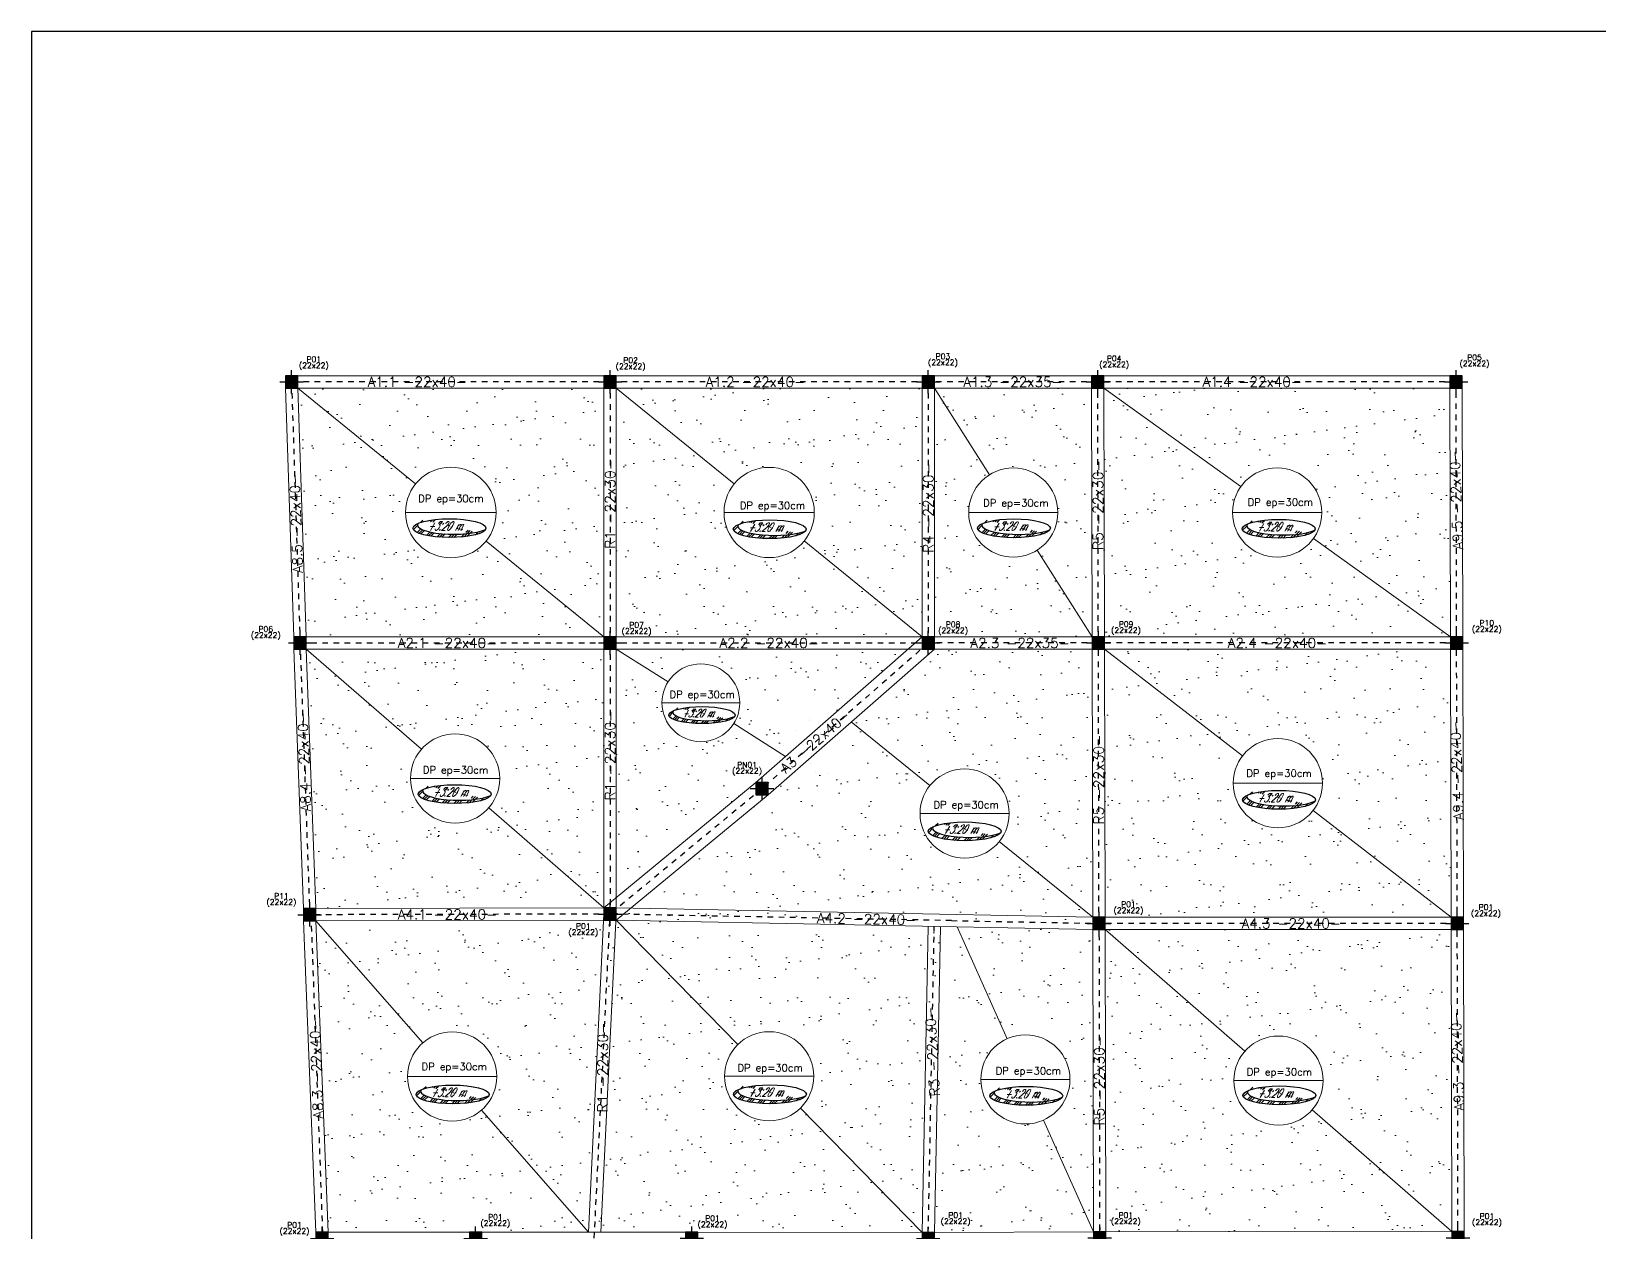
# Model space of a CAD drawing. Header units: millimetres. Extents: x 2068 to 2249, y 1667 to 1707.
# Drawn here: x 2068.41 to 2096.55, y 1685.88 to 1707.44 of the extents above; entities that cross this region are included whole.
import ezdxf
from ezdxf.enums import TextEntityAlignment as Align

# ---------------------------------------------------------------- set-up
doc = ezdxf.new("R2010")
doc.units = ezdxf.units.MM
doc.linetypes.add('CENTER', pattern=[2, 1.25, -0.25, 0.25, -0.25])
doc.linetypes.add('CENTER2', pattern=[1.125, 0.75, -0.125, 0.125, -0.125])
for name, color, linetype in [('AXE', 1, 'CENTER'), ('Poteaux', 7, 'Continuous'), ('texte poteau', 7, 'Continuous'), ('texte poutre', 7, 'Continuous')]:
    doc.layers.add(name, color=color, linetype=linetype)
for name, color, linetype, lineweight in [('dalle pleine', 170, 'Continuous', 20), ('Poutre', 50, 'Continuous', 20), ('Raidesseur', 3, 'Continuous', 20)]:
    doc.layers.add(name, color=color, linetype=linetype, lineweight=lineweight)
doc.styles.add('ROMANS', font='romans.shx', dxfattribs={"width": 0.65})
doc.styles.add('STYLE2', font='romanc.shx')
pattern_1 = [(37.5, (2073.08204, 1706.1236), (-0.025197, 0.77073), [0, -0.608, 0, -0.68, 0, -0.65]), (7.5, (2073.082, 1706.1236), (0.70791, 1.128858), [0, -0.328, 0, -0.548, 0, -0.21]), (327.5, (2072.59004, 1706.1236), (1.245657, 0.002264), [0, -0.2, 0, -0.72, 0, -0.94]), (317.5, (2072.59, 1706.1236), (1.20245, 0.35107), [0, -0.1, 0, -0.472, 0, -0.54])]

# ---------------------------------------------------------------- blocks, each defined once
blk = doc.blocks.new('22x22')
at = {"layer": 'AXE', "linetype": 'Continuous', "true_color": 0x293189}
h = blk.add_hatch(color=177, dxfattribs=at)
h.dxf.hatch_style = 1
h.paths.add_polyline_path([(3053.938, 1761.828), (3053.828, 1761.828), (3053.828, 1761.718), (3053.938, 1761.718)])
h.paths.add_polyline_path([(3053.828, 1761.828), (3053.718, 1761.828), (3053.718, 1761.718), (3053.728, 1761.718), (3053.828, 1761.718), (3053.828, 1761.718)])
h.paths.add_polyline_path([(3053.828, 1761.718), (3053.728, 1761.718), (3053.718, 1761.718), (3053.718, 1761.608), (3053.828, 1761.608), (3053.828, 1761.618)])
h.paths.add_polyline_path([(3053.938, 1761.718), (3053.828, 1761.718), (3053.828, 1761.718), (3053.828, 1761.618), (3053.828, 1761.608), (3053.938, 1761.608)])
at = {"layer": 'Poteaux', "linetype": 'Continuous'}
for p, q in [((3053.828, 1761.828), (3053.828, 1761.928)), ((3053.618, 1761.718), (3053.728, 1761.718)), ((3053.728, 1761.718), (3053.828, 1761.718)), ((3053.828, 1761.718), (3053.828, 1761.828)), ((3053.828, 1761.718), (3053.938, 1761.718)), ((3053.828, 1761.618), (3053.828, 1761.718)), ((3053.828, 1761.508), (3053.828, 1761.618)), ((3053.938, 1761.718), (3054.038, 1761.718))]:
    blk.add_line(p, q, dxfattribs=at)
at = {"layer": 'Poteaux'}
blk.add_lwpolyline([(3053.938, 1761.608), (3053.938, 1761.828), (3053.718, 1761.828), (3053.718, 1761.608), (3053.938, 1761.608)], close=True, dxfattribs=at)

msp = doc.modelspace()

# ---------------------------------------------------------------- hatches: boundary and pattern name
at = {"layer": 'dalle pleine', "linetype": 'Continuous'}
h = msp.add_hatch(dxfattribs=at)
h.set_pattern_fill('AR-SAND', scale=0.4)
h.set_pattern_definition(pattern_1)
h.paths.add_polyline_path([(2078.686, 1701.039), (2073.192, 1701.039), (2075.307, 1699.32, -0.706085), (2076.753, 1698.806, -0.172275), (2076.57, 1698.293), (2078.686, 1696.574)], flags=17)
h.paths.add_polyline_path([(2076.57, 1698.293, -0.706085), (2075.125, 1698.806, -0.172275), (2075.307, 1699.32), (2073.192, 1701.039), (2073.344, 1696.574), (2078.686, 1696.574)], flags=17)
h = msp.add_hatch(dxfattribs=at)
h.set_pattern_fill('AR-SAND', scale=0.4)
h.set_pattern_definition(pattern_1)
h.paths.add_polyline_path([(2084.393, 1701.039), (2078.906, 1701.039), (2081.021, 1699.318, -0.70586), (2082.459, 1698.806, -0.172429), (2082.278, 1698.295), (2084.393, 1696.574)])
h.paths.add_polyline_path([(2080.839, 1698.806, -0.172429), (2081.021, 1699.318), (2078.906, 1701.039), (2078.906, 1696.574), (2084.393, 1696.574), (2082.278, 1698.295, -0.70586)], flags=17)
h = msp.add_hatch(dxfattribs=at)
h.set_pattern_fill('AR-SAND', scale=0.4)
h.set_pattern_definition(pattern_1)
h.paths.add_polyline_path([(2087.433, 1701.039), (2084.613, 1701.039), (2085.6, 1699.482, -0.591262), (2086.828, 1698.806, -0.256864), (2086.457, 1698.131), (2087.444, 1696.574)], flags=17)
h.paths.add_polyline_path([(2085.228, 1698.806, -0.256864), (2085.6, 1699.482), (2084.613, 1701.039), (2084.613, 1696.574), (2087.444, 1696.574), (2086.457, 1698.131, -0.591262)], flags=17)
h = msp.add_hatch(dxfattribs=at)
h.set_pattern_fill('AR-SAND', scale=0.4)
h.set_pattern_definition(pattern_1)
h.paths.add_polyline_path([(2093.86, 1701.039), (2087.653, 1701.039), (2090.112, 1699.273, -0.728657), (2091.562, 1698.806, -0.156968), (2091.412, 1698.34), (2093.87, 1696.574)], flags=17)
h.paths.add_polyline_path([(2089.962, 1698.806, -0.156968), (2090.112, 1699.273), (2087.653, 1701.039), (2087.664, 1696.574), (2093.87, 1696.574), (2091.412, 1698.34, -0.728657)], flags=17)
h = msp.add_hatch(dxfattribs=at)
h.set_pattern_fill('AR-SAND', scale=0.4)
h.set_pattern_definition(pattern_1)
h.paths.add_polyline_path([(2078.686, 1696.354), (2073.344, 1696.354), (2075.411, 1694.556, -0.693662), (2076.815, 1694.032, -0.180873), (2076.618, 1693.507), (2078.686, 1691.709)], flags=17)
h.paths.add_polyline_path([(2075.215, 1694.032, -0.180873), (2075.411, 1694.556), (2073.344, 1696.354), (2073.517, 1691.697), (2078.686, 1691.709), (2076.618, 1693.507, -0.693662)])
h = msp.add_hatch(dxfattribs=at)
h.set_pattern_fill('AR-SAND', scale=0.4)
h.set_pattern_definition(pattern_1)
h.paths.add_polyline_path([(2081.411, 1693.961), (2081.943, 1694.428), (2081.014, 1695.017, -0.750911), (2079.726, 1695.391, -0.142262), (2079.835, 1695.765), (2078.906, 1696.354), (2078.906, 1691.891)])
h.paths.add_polyline_path([(2084.142, 1696.354), (2078.906, 1696.354), (2079.835, 1695.765, -0.750911), (2081.122, 1695.391, -0.142262), (2081.014, 1695.017), (2081.943, 1694.428)])
h = msp.add_hatch(dxfattribs=at)
h.set_pattern_fill('AR-SAND', scale=0.4)
h.set_pattern_definition(pattern_1)
h.paths.add_polyline_path([(2087.444, 1696.354), (2084.613, 1696.354), (2083.122, 1695.048), (2084.533, 1693.906, -0.706871), (2085.955, 1693.403, -0.171735), (2085.777, 1692.9), (2087.455, 1691.541)])
h = msp.add_hatch(dxfattribs=at)
h.set_pattern_fill('AR-SAND', scale=0.4)
h.set_pattern_definition(pattern_1)
h.paths.add_polyline_path([(2089.973, 1693.948, -0.166174), (2090.14, 1694.437), (2087.664, 1696.354), (2087.675, 1691.541), (2093.882, 1691.541), (2091.405, 1693.458, -0.715009)])
h.paths.add_polyline_path([(2093.87, 1696.354), (2087.664, 1696.354), (2090.14, 1694.437, -0.715009), (2091.573, 1693.948, -0.166174), (2091.405, 1693.458), (2093.882, 1691.541)], flags=17)
h = msp.add_hatch(dxfattribs=at)
h.set_pattern_fill('AR-SAND', scale=0.4)
h.set_pattern_definition(pattern_1)
h.paths.add_polyline_path([(2084.355, 1693.403, -0.171735), (2084.533, 1693.906), (2083.122, 1695.048), (2081.631, 1693.741), (2079.166, 1691.704), (2087.455, 1691.541), (2085.777, 1692.9, -0.706871)])
h = msp.add_hatch(dxfattribs=at)
h.set_pattern_fill('AR-SAND', scale=0.4)
h.set_pattern_definition(pattern_1)
h.paths.add_polyline_path([(2084.802, 1691.373), (2078.906, 1691.489), (2081.089, 1689.259, -0.66443), (2082.449, 1688.688, -0.201613), (2082.209, 1688.116), (2084.393, 1685.887), (2084.4, 1685.887)], flags=17)
h.paths.add_polyline_path([(2080.849, 1688.688, -0.201613), (2081.089, 1689.259), (2078.906, 1691.489), (2084.802, 1691.373), (2084.912, 1691.371), (2084.92, 1691.482), (2087.455, 1691.433), (2087.455, 1691.541), (2078.928, 1691.708), (2078.796, 1691.599), (2078.518, 1685.891), (2080.15, 1685.892), (2080.37, 1685.892), (2084.393, 1685.887), (2082.209, 1688.116, -0.66443)])
h = msp.add_hatch(dxfattribs=at)
h.set_pattern_fill('AR-SAND', scale=0.4)
h.set_pattern_definition(pattern_1)
h.paths.add_polyline_path([(2078.68, 1691.489), (2073.517, 1691.477), (2075.435, 1689.286, -0.644486), (2076.762, 1688.684, -0.216185), (2076.489, 1688.082), (2078.407, 1685.891)])
h.paths.add_polyline_path([(2075.162, 1688.684, -0.216185), (2075.435, 1689.286), (2073.517, 1691.477), (2073.74, 1685.888), (2076.273, 1685.89), (2076.493, 1685.89), (2078.407, 1685.891), (2076.489, 1688.082, -0.644486)])
h = msp.add_hatch(dxfattribs=at)
h.set_pattern_fill('AR-SAND', scale=0.4)
h.set_pattern_definition(pattern_1)
h.paths.add_polyline_path([(2093.882, 1691.321), (2087.675, 1691.321), (2090.182, 1689.136, -0.693213), (2091.585, 1688.611, -0.181187), (2091.388, 1688.085), (2093.895, 1685.9)], flags=17)
h.paths.add_polyline_path([(2091.388, 1688.085, -0.693213), (2089.985, 1688.611, -0.181187), (2090.182, 1689.136), (2087.675, 1691.321), (2087.688, 1685.896), (2093.895, 1685.9)])
h.paths.add_polyline_path([(2093.895, 1685.68), (2087.688, 1685.676), (2090.148, 1683.899, -0.72756), (2091.596, 1683.43, -0.157702), (2091.445, 1682.962), (2093.905, 1681.184)])
h.paths.add_polyline_path([(2089.996, 1683.43, -0.157702), (2090.148, 1683.899), (2087.688, 1685.676), (2087.698, 1681.174), (2093.905, 1681.174), (2093.905, 1681.184), (2091.445, 1682.962, -0.72756)])
h.paths.add_polyline_path([(2087.468, 1685.676), (2084.613, 1685.667), (2085.615, 1684.1, -0.592528), (2086.845, 1683.426, -0.255865), (2086.476, 1682.752), (2087.478, 1681.184)])
h.paths.add_polyline_path([(2086.476, 1682.752, -0.592528), (2085.245, 1683.426, -0.255865), (2085.615, 1684.1), (2084.613, 1685.667), (2084.613, 1681.174), (2087.478, 1681.174), (2087.478, 1681.184)])
h.paths.add_polyline_path([(2084.393, 1685.667), (2080.37, 1685.672), (2081.848, 1684.024, -0.648602), (2083.182, 1683.428, -0.213149), (2082.916, 1682.832), (2084.393, 1681.184)], flags=17)
h.paths.add_polyline_path([(2081.582, 1683.428, -0.213149), (2081.848, 1684.024), (2080.37, 1685.672), (2080.361, 1685.672), (2080.379, 1681.184), (2080.39, 1681.184), (2084.393, 1681.175), (2084.393, 1681.184), (2082.916, 1682.832, -0.648602)])
h.paths.add_polyline_path([(2080.161, 1685.672), (2080.15, 1685.672), (2076.493, 1685.67), (2077.753, 1684.48, -0.678552), (2079.134, 1683.931, -0.191503), (2078.916, 1683.382), (2080.175, 1682.192)])
h.paths.add_polyline_path([(2077.534, 1683.931, -0.191503), (2077.753, 1684.48), (2076.493, 1685.67), (2076.484, 1685.67), (2076.516, 1682.192), (2076.527, 1682.192), (2080.175, 1682.192), (2078.916, 1683.382, -0.678552)])
h.paths.add_polyline_path([(2076.284, 1685.67), (2076.273, 1685.67), (2073.74, 1685.668), (2074.551, 1684.573, -0.616107), (2075.828, 1683.93, -0.237542), (2075.504, 1683.288), (2076.316, 1682.192)])
h.paths.add_polyline_path([(2075.504, 1683.288, -0.616107), (2074.228, 1683.93, -0.237542), (2074.551, 1684.573), (2073.74, 1685.668), (2073.881, 1682.192), (2076.316, 1682.192)])
h.paths.add_polyline_path([(2080.276, 1682.082), (2076.527, 1682.082), (2076.527, 1681.972), (2077.853, 1680.294, -0.626725), (2079.149, 1679.666, -0.229464), (2078.845, 1679.039), (2080.17, 1677.36), (2080.17, 1677.388), (2080.28, 1677.388), (2080.28, 1681.074)])
h.paths.add_polyline_path([(2077.549, 1679.666, -0.229464), (2077.853, 1680.294), (2076.527, 1681.972), (2076.518, 1681.972), (2076.561, 1677.365), (2076.572, 1677.365), (2076.572, 1677.356), (2080.17, 1677.36), (2078.845, 1679.039, -0.626725)])
h.paths.add_polyline_path([(2084.393, 1680.964), (2084.393, 1680.974), (2080.39, 1680.974), (2080.39, 1680.964), (2081.795, 1679.709, -0.688718), (2083.191, 1679.176, -0.18433), (2082.988, 1678.643), (2084.393, 1677.388)])
h.paths.add_polyline_path([(2081.591, 1679.176, -0.18433), (2081.795, 1679.709), (2080.39, 1680.964), (2080.39, 1677.388), (2080.39, 1677.361), (2084.393, 1677.366), (2084.393, 1677.388), (2082.988, 1678.643, -0.688718)])
h.paths.add_polyline_path([(2087.478, 1680.974), (2084.613, 1680.974), (2084.613, 1680.964), (2085.549, 1679.8, -0.62968), (2086.85, 1679.176, -0.227234), (2086.551, 1678.553), (2087.487, 1677.388)])
h.paths.add_polyline_path([(2085.25, 1679.176, -0.227234), (2085.549, 1679.8), (2084.613, 1680.964), (2084.613, 1677.388), (2084.613, 1677.366), (2087.487, 1677.37), (2087.487, 1677.388), (2086.551, 1678.553, -0.62968)])
h.paths.add_polyline_path([(2090.006, 1679.182, -0.131551), (2090.113, 1679.581), (2087.698, 1680.974), (2087.698, 1680.964), (2087.707, 1677.371), (2093.914, 1677.379), (2093.914, 1677.389), (2091.499, 1678.782, -0.767486)])
h.paths.add_polyline_path([(2093.905, 1680.974), (2087.698, 1680.974), (2090.113, 1679.581, -0.767486), (2091.606, 1679.182, -0.131551), (2091.499, 1678.782), (2093.914, 1677.389)], flags=17)
h = msp.add_hatch(dxfattribs=at)
h.set_pattern_fill('AR-SAND', scale=0.4)
h.set_pattern_definition(pattern_1)
h.paths.add_polyline_path([(2087.455, 1691.321), (2085.022, 1691.369), (2085.918, 1689.363, -0.543417), (2087.045, 1688.633, -0.295826), (2086.571, 1687.902), (2087.468, 1685.896)], flags=17)
h.paths.add_polyline_path([(2086.571, 1687.902, -0.543417), (2085.445, 1688.633, -0.295826), (2085.918, 1689.363), (2085.022, 1691.369), (2084.62, 1685.887), (2087.468, 1685.896)])
at = {"layer": 'texte poutre'}
h = msp.add_hatch(dxfattribs=at)
h.set_pattern_fill('GOST_GROUND', color=256, scale=0.015329, style=0)
h.set_pattern_definition([(45, (41499.03182, -5112.729), (0.2167821782, -1e-17), [0.3065762965]), (45, (41499.0778, -5112.729), (0.2167821782, -1e-17), [0.3065762965]), (45, (41499.12379, -5112.729), (0.2167821782, -1e-17), [0.3065762965])])
edge = h.paths.add_edge_path()
edge.add_ellipse((2075.994, 1698.584), major_axis=(0.654, 0), ratio=0.257456, start_angle=171.1582, end_angle=330.0477, ccw=False)
edge.add_ellipse((2075.914, 1698.525), major_axis=(0.654, 0), ratio=0.257456, start_angle=150.0477, end_angle=351.1582)
h = msp.add_hatch(dxfattribs=at)
h.set_pattern_fill('GOST_GROUND', color=256, scale=0.015329, style=0)
h.set_pattern_definition([(45, (41504.7769, -5112.74972), (0.2167821782, -1e-17), [0.3065762965]), (45, (41504.82289, -5112.74972), (0.2167821782, -1e-17), [0.3065762965]), (45, (41504.86888, -5112.74972), (0.2167821782, -1e-17), [0.3065762965])])
edge = h.paths.add_edge_path()
edge.add_ellipse((2081.739, 1698.563), major_axis=(0.654, 0), ratio=0.257456, start_angle=171.1582, end_angle=330.0477, ccw=False)
edge.add_ellipse((2081.659, 1698.505), major_axis=(0.654, 0), ratio=0.257456, start_angle=150.0477, end_angle=351.1582)
h = msp.add_hatch(dxfattribs=at)
h.set_pattern_fill('GOST_GROUND', color=256, scale=0.015329, style=0)
h.set_pattern_definition([(45, (41509.15693, -5112.7319), (0.2167821782, -1e-17), [0.3065762965]), (45, (41509.20292, -5112.7319), (0.2167821782, -1e-17), [0.3065762965]), (45, (41509.2489, -5112.7319), (0.2167821782, -1e-17), [0.3065762965])])
edge = h.paths.add_edge_path()
edge.add_ellipse((2086.119, 1698.581), major_axis=(0.654, 0), ratio=0.257456, start_angle=171.1582, end_angle=330.0477, ccw=False)
edge.add_ellipse((2086.039, 1698.522), major_axis=(0.654, 0), ratio=0.257456, start_angle=150.0477, end_angle=351.1582)
h = msp.add_hatch(dxfattribs=at)
h.set_pattern_fill('GOST_GROUND', color=256, scale=0.015329, style=0)
h.set_pattern_definition([(45, (41513.9067, -5112.7417), (0.2167821782, -1e-17), [0.3065762965]), (45, (41513.95268, -5112.7417), (0.2167821782, -1e-17), [0.3065762965]), (45, (41513.99867, -5112.7417), (0.2167821782, -1e-17), [0.3065762965])])
edge = h.paths.add_edge_path()
edge.add_ellipse((2090.869, 1698.571), major_axis=(0.654, 0), ratio=0.257456, start_angle=171.1582, end_angle=330.0477, ccw=False)
edge.add_ellipse((2090.789, 1698.513), major_axis=(0.654, 0), ratio=0.257456, start_angle=150.0477, end_angle=351.1582)
h = msp.add_hatch(dxfattribs=at)
h.set_pattern_fill('GOST_GROUND', color=256, scale=0.013935, style=0)
h.set_pattern_definition([(45, (37917.95942, -4496.58879), (0.1970654519, -1e-17), [0.2786926347]), (45, (37918.00122, -4496.58879), (0.1970654519, -1e-17), [0.2786926347]), (45, (37918.04303, -4496.58879), (0.1970654519, -1e-17), [0.2786926347])])
edge = h.paths.add_edge_path()
edge.add_ellipse((2080.517, 1695.223), major_axis=(0.595, 0), ratio=0.257456, start_angle=171.1582, end_angle=330.0477, ccw=False)
edge.add_ellipse((2080.445, 1695.17), major_axis=(0.595, 0), ratio=0.257456, start_angle=150.0477, end_angle=351.1582)
h = msp.add_hatch(dxfattribs=at)
h.set_pattern_fill('GOST_GROUND', color=256, scale=0.015329, style=0)
h.set_pattern_definition([(45, (41499.125, -5117.50251), (0.2167821782, -1e-17), [0.3065762965]), (45, (41499.17099, -5117.50251), (0.2167821782, -1e-17), [0.3065762965]), (45, (41499.21698, -5117.50251), (0.2167821782, -1e-17), [0.3065762965])])
edge = h.paths.add_edge_path()
edge.add_ellipse((2076.087, 1693.81), major_axis=(0.654, 0), ratio=0.257456, start_angle=171.1582, end_angle=330.0477, ccw=False)
edge.add_ellipse((2076.007, 1693.752), major_axis=(0.654, 0), ratio=0.257456, start_angle=150.0477, end_angle=351.1582)
h = msp.add_hatch(dxfattribs=at)
h.set_pattern_fill('GOST_GROUND', color=256, scale=0.015329, style=0)
h.set_pattern_definition([(45, (41513.91151, -5117.60566), (0.2167821782, -1e-17), [0.3065762965]), (45, (41513.9575, -5117.60566), (0.2167821782, -1e-17), [0.3065762965]), (45, (41514.00348, -5117.60566), (0.2167821782, -1e-17), [0.3065762965])])
edge = h.paths.add_edge_path()
edge.add_ellipse((2090.873, 1693.707), major_axis=(0.654, 0), ratio=0.257456, start_angle=171.1582, end_angle=330.0477, ccw=False)
edge.add_ellipse((2090.794, 1693.649), major_axis=(0.654, 0), ratio=0.257456, start_angle=150.0477, end_angle=351.1582)
h = msp.add_hatch(dxfattribs=at)
h.set_pattern_fill('GOST_GROUND', color=256, scale=0.015329, style=0)
h.set_pattern_definition([(45, (41508.27358, -5118.17), (0.2167821782, -1e-17), [0.3065762965]), (45, (41508.31957, -5118.17), (0.2167821782, -1e-17), [0.3065762965]), (45, (41508.36555, -5118.17), (0.2167821782, -1e-17), [0.3065762965])])
edge = h.paths.add_edge_path()
edge.add_ellipse((2085.235, 1693.143), major_axis=(0.654, 0), ratio=0.257456, start_angle=171.1582, end_angle=330.0477, ccw=False)
edge.add_ellipse((2085.156, 1693.084), major_axis=(0.654, 0), ratio=0.257456, start_angle=150.0477, end_angle=351.1582)
h = msp.add_hatch(dxfattribs=at)
h.set_pattern_fill('GOST_GROUND', color=256, scale=0.015329, style=0)
h.set_pattern_definition([(45, (41499.08952, -5122.89197), (0.2167821782, -1e-17), [0.3065762965]), (45, (41499.1355, -5122.89197), (0.2167821782, -1e-17), [0.3065762965]), (45, (41499.18149, -5122.89197), (0.2167821782, -1e-17), [0.3065762965])])
edge = h.paths.add_edge_path()
edge.add_ellipse((2076.051, 1688.421), major_axis=(0.654, 0), ratio=0.257456, start_angle=171.1582, end_angle=330.0477, ccw=False)
edge.add_ellipse((2075.972, 1688.362), major_axis=(0.654, 0), ratio=0.257456, start_angle=150.0477, end_angle=351.1582)
h = msp.add_hatch(dxfattribs=at)
h.set_pattern_fill('GOST_GROUND', color=256, scale=0.015329, style=0)
h.set_pattern_definition([(45, (41504.77966, -5122.88915), (0.2167821782, -1e-17), [0.3065762965]), (45, (41504.82564, -5122.88915), (0.2167821782, -1e-17), [0.3065762965]), (45, (41504.87163, -5122.88915), (0.2167821782, -1e-17), [0.3065762965])])
edge = h.paths.add_edge_path()
edge.add_ellipse((2081.741, 1688.423), major_axis=(0.654, 0), ratio=0.257456, start_angle=171.1582, end_angle=330.0477, ccw=False)
edge.add_ellipse((2081.662, 1688.365), major_axis=(0.654, 0), ratio=0.257456, start_angle=150.0477, end_angle=351.1582)
h = msp.add_hatch(dxfattribs=at)
h.set_pattern_fill('GOST_GROUND', color=256, scale=0.015329, style=0)
h.set_pattern_definition([(45, (41509.37832, -5122.91735), (0.2167821782, -1e-17), [0.3065762965]), (45, (41509.42431, -5122.91735), (0.2167821782, -1e-17), [0.3065762965]), (45, (41509.4703, -5122.91735), (0.2167821782, -1e-17), [0.3065762965])])
edge = h.paths.add_edge_path()
edge.add_ellipse((2086.34, 1688.395), major_axis=(0.654, 0), ratio=0.257456, start_angle=171.1582, end_angle=330.0477, ccw=False)
edge.add_ellipse((2086.261, 1688.337), major_axis=(0.654, 0), ratio=0.257456, start_angle=150.0477, end_angle=351.1582)
h = msp.add_hatch(dxfattribs=at)
h.set_pattern_fill('GOST_GROUND', color=256, scale=0.015329, style=0)
h.set_pattern_definition([(45, (41513.91868, -5122.90826), (0.2167821782, -1e-17), [0.3065762965]), (45, (41513.96467, -5122.90826), (0.2167821782, -1e-17), [0.3065762965]), (45, (41514.01065, -5122.90826), (0.2167821782, -1e-17), [0.3065762965])])
edge = h.paths.add_edge_path()
edge.add_ellipse((2090.881, 1688.404), major_axis=(0.654, 0), ratio=0.257456, start_angle=171.1582, end_angle=330.0477, ccw=False)
edge.add_ellipse((2090.801, 1688.346), major_axis=(0.654, 0), ratio=0.257456, start_angle=150.0477, end_angle=351.1582)

# ---------------------------------------------------------------- linework, layer by layer
for p, q in [((2098.505, 1707.44), (2068.414, 1707.44)), ((2068.414, 1707.44), (2068.414, 1667.396))]:
    msp.add_line(p, q)
at = {"layer": 'AXE', "linetype": 'CENTER2', "ltscale": 0.02}
for p, q in [((2078.796, 1701.149), (2073.082, 1701.149)), ((2073.082, 1701.149), (2073.234, 1696.464)), ((2084.503, 1701.149), (2078.796, 1701.149)), ((2078.796, 1701.149), (2078.796, 1696.464)), ((2087.543, 1701.149), (2084.503, 1701.149)), ((2084.503, 1701.149), (2084.503, 1696.464)), ((2087.554, 1696.464), (2087.543, 1701.149)), ((2093.97, 1701.149), (2087.543, 1701.149)), ((2093.98, 1696.464), (2093.97, 1701.149)), ((2073.234, 1696.464), (2078.796, 1696.464)), ((2073.234, 1696.464), (2073.234, 1696.464)), ((2073.234, 1696.464), (2073.407, 1691.587)), ((2078.796, 1696.464), (2084.503, 1696.464)), ((2078.796, 1696.464), (2078.796, 1696.464)), ((2078.796, 1696.464), (2078.796, 1691.599)), ((2084.503, 1696.464), (2081.521, 1693.851)), ((2087.554, 1696.464), (2084.503, 1696.464)), ((2084.503, 1696.464), (2084.503, 1696.464)), ((2087.565, 1691.431), (2087.554, 1696.464)), ((2093.98, 1696.464), (2087.554, 1696.464)), ((2087.554, 1696.464), (2087.554, 1696.464)), ((2093.992, 1691.431), (2093.98, 1696.464)), ((2081.521, 1693.851), (2078.796, 1691.599)), ((2073.407, 1691.587), (2073.407, 1691.587)), ((2078.796, 1691.599), (2073.429, 1691.587)), ((2073.429, 1691.587), (2073.64, 1685.778)), ((2078.512, 1685.781), (2078.796, 1691.599)), ((2084.92, 1691.482), (2078.796, 1691.599)), ((2078.796, 1691.599), (2078.796, 1691.599)), ((2078.796, 1691.599), (2078.796, 1691.599)), ((2084.503, 1685.889), (2084.61, 1691.377)), ((2084.92, 1691.482), (2087.565, 1691.431)), ((2093.992, 1691.431), (2087.565, 1691.431)), ((2087.565, 1691.431), (2087.578, 1685.786)), ((2087.565, 1691.431), (2087.565, 1691.431)), ((2094.005, 1685.79), (2093.992, 1691.431))]:
    msp.add_line(p, q, dxfattribs=at)
at = {"layer": 'dalle pleine', "linetype": 'Continuous'}
for p, q in [((2073.192, 1701.039), (2075.307, 1699.32)), ((2078.906, 1701.039), (2081.021, 1699.318)), ((2084.613, 1701.039), (2085.6, 1699.482)), ((2087.653, 1701.039), (2090.112, 1699.273)), ((2075.125, 1698.806), (2076.753, 1698.806)), ((2080.839, 1698.806), (2082.459, 1698.806)), ((2085.228, 1698.806), (2086.828, 1698.806)), ((2089.962, 1698.806), (2091.562, 1698.806)), ((2091.412, 1698.34), (2093.87, 1696.574)), ((2076.57, 1698.293), (2078.686, 1696.574)), ((2082.278, 1698.295), (2084.393, 1696.574)), ((2086.457, 1698.131), (2087.444, 1696.574)), ((2073.344, 1696.354), (2075.411, 1694.556)), ((2078.906, 1696.354), (2079.835, 1695.765)), ((2087.664, 1696.354), (2090.14, 1694.437)), ((2079.726, 1695.391), (2081.122, 1695.391)), ((2081.014, 1695.017), (2081.943, 1694.428)), ((2084.533, 1693.906), (2083.122, 1695.048)), ((2075.215, 1694.032), (2076.815, 1694.032)), ((2089.973, 1693.948), (2091.573, 1693.948)), ((2076.618, 1693.507), (2078.686, 1691.709)), ((2084.355, 1693.403), (2085.955, 1693.403)), ((2091.405, 1693.458), (2093.882, 1691.541)), ((2087.455, 1691.541), (2085.777, 1692.9)), ((2073.517, 1691.477), (2075.435, 1689.286)), ((2078.906, 1691.489), (2081.089, 1689.259)), ((2085.022, 1691.369), (2085.918, 1689.363)), ((2087.675, 1691.321), (2090.182, 1689.136)), ((2075.162, 1688.684), (2076.762, 1688.684)), ((2080.849, 1688.688), (2082.449, 1688.688)), ((2085.445, 1688.633), (2087.045, 1688.633)), ((2089.985, 1688.611), (2091.585, 1688.611)), ((2076.489, 1688.082), (2078.407, 1685.891)), ((2082.209, 1688.116), (2084.393, 1685.887)), ((2091.388, 1688.085), (2093.895, 1685.9)), ((2086.571, 1687.902), (2087.468, 1685.896))]:
    msp.add_line(p, q, dxfattribs=at)
for centre, radius in [((2075.939, 1698.806), 0.814), ((2081.649, 1698.806), 0.81), ((2086.028, 1698.806), 0.8), ((2090.762, 1698.806), 0.8), ((2080.424, 1695.391), 0.698), ((2076.015, 1694.032), 0.8), ((2090.773, 1693.948), 0.8), ((2085.155, 1693.403), 0.8), ((2075.962, 1688.684), 0.8), ((2081.649, 1688.688), 0.8), ((2086.245, 1688.633), 0.8), ((2090.785, 1688.611), 0.8)]:
    msp.add_circle(centre, radius, dxfattribs=at)
at = {"layer": 'Poutre', "linetype": 'Continuous'}
for p, q in [((2073.192, 1701.259), (2078.686, 1701.259)), ((2078.686, 1701.259), (2093.86, 1701.259)), ((2073.124, 1696.574), (2072.972, 1701.039)), ((2073.192, 1701.039), (2093.86, 1701.039)), ((2073.192, 1701.039), (2073.344, 1696.574)), ((2093.86, 1701.039), (2093.87, 1696.574)), ((2094.09, 1696.574), (2094.08, 1701.039)), ((2073.297, 1691.697), (2073.124, 1696.354)), ((2073.344, 1696.574), (2078.686, 1696.574)), ((2073.344, 1696.354), (2073.517, 1691.697)), ((2073.344, 1696.354), (2078.686, 1696.354)), ((2078.906, 1696.574), (2084.393, 1696.574)), ((2084.393, 1696.354), (2078.906, 1696.354)), ((2081.411, 1693.961), (2084.393, 1696.574)), ((2081.631, 1693.741), (2084.613, 1696.354)), ((2084.613, 1696.574), (2087.444, 1696.574)), ((2087.444, 1696.354), (2084.613, 1696.354)), ((2087.664, 1696.574), (2093.87, 1696.574)), ((2093.87, 1696.354), (2087.664, 1696.354)), ((2093.87, 1696.354), (2093.882, 1691.541)), ((2094.102, 1691.541), (2094.09, 1696.354)), ((2081.411, 1693.961), (2078.686, 1691.709)), ((2081.631, 1693.741), (2078.906, 1691.489)), ((2073.517, 1691.697), (2078.686, 1691.709)), ((2078.906, 1691.709), (2087.455, 1691.541)), ((2073.52, 1685.888), (2073.297, 1691.477)), ((2073.517, 1691.477), (2078.686, 1691.489)), ((2073.517, 1691.477), (2073.74, 1685.888)), ((2078.906, 1691.489), (2087.455, 1691.321)), ((2087.675, 1691.541), (2093.882, 1691.541)), ((2087.675, 1691.321), (2093.882, 1691.321)), ((2093.882, 1691.321), (2093.895, 1685.9)), ((2094.115, 1685.9), (2094.102, 1691.321)), ((2073.74, 1685.888), (2076.273, 1685.89)), ((2076.493, 1685.89), (2080.15, 1685.892)), ((2080.37, 1685.892), (2084.393, 1685.887)), ((2084.613, 1685.887), (2087.468, 1685.896)), ((2087.688, 1685.896), (2093.895, 1685.9))]:
    msp.add_line(p, q, dxfattribs=at)
at = {"layer": 'Raidesseur', "linetype": 'Continuous'}
for p, q in [((2078.686, 1696.574), (2078.686, 1701.039)), ((2078.906, 1701.039), (2078.906, 1696.574)), ((2084.393, 1701.039), (2084.393, 1696.574)), ((2084.613, 1701.039), (2084.613, 1696.574)), ((2087.444, 1696.574), (2087.433, 1701.039)), ((2087.653, 1701.039), (2087.664, 1696.574)), ((2078.686, 1691.709), (2078.686, 1696.354)), ((2078.906, 1696.354), (2078.906, 1691.709)), ((2087.444, 1696.354), (2087.455, 1691.541)), ((2087.664, 1696.354), (2087.675, 1691.541)), ((2078.407, 1685.891), (2078.686, 1691.604)), ((2078.628, 1685.891), (2078.906, 1691.593)), ((2084.393, 1685.887), (2084.5, 1691.379)), ((2084.613, 1685.887), (2084.72, 1691.375)), ((2087.468, 1685.896), (2087.455, 1691.321)), ((2087.675, 1691.321), (2087.688, 1685.896))]:
    msp.add_line(p, q, dxfattribs=at)
at = {"layer": 'texte poutre'}
for centre, major_axis in [((2075.914, 1698.525), (0.654, 0)), ((2081.659, 1698.505), (0.654, 0)), ((2086.039, 1698.522), (0.654, 0)), ((2090.789, 1698.513), (0.654, 0)), ((2080.445, 1695.17), (0.595, 0)), ((2076.007, 1693.752), (0.654, 0)), ((2090.794, 1693.649), (0.654, 0)), ((2085.156, 1693.084), (0.654, 0)), ((2075.972, 1688.362), (0.654, 0)), ((2081.662, 1688.365), (0.654, 0)), ((2086.261, 1688.337), (0.654, 0)), ((2090.801, 1688.346), (0.654, 0))]:
    msp.add_ellipse(centre, major_axis=major_axis, ratio=0.257456, dxfattribs=at)
for centre, major_axis in [((2075.994, 1698.584), (0.654, 0)), ((2086.119, 1698.581), (0.654, 0)), ((2081.739, 1698.563), (0.654, 0)), ((2090.869, 1698.571), (0.654, 0)), ((2080.517, 1695.223), (0.595, 0)), ((2076.087, 1693.81), (0.654, 0)), ((2090.873, 1693.707), (0.654, 0)), ((2085.235, 1693.143), (0.654, 0)), ((2076.051, 1688.421), (0.654, 0)), ((2081.741, 1688.423), (0.654, 0)), ((2086.34, 1688.395), (0.654, 0)), ((2090.881, 1688.404), (0.654, 0))]:
    msp.add_ellipse(centre, major_axis=major_axis, ratio=0.257456, start_param=2.987275, end_param=5.760419, dxfattribs=at)

# ---------------------------------------------------------------- block references
at = {"layer": 'Poteaux', "color": 7, "linetype": 'Continuous'}
for p in [(-980.746, -60.569), (-975.032, -60.569), (-969.325, -60.569), (-966.284, -60.569), (-959.857, -60.569), (-980.594, -65.254), (-975.032, -65.254), (-969.325, -65.254), (-966.274, -65.254), (-959.847, -65.254), (-972.307, -67.867), (-980.421, -70.131), (-975.032, -70.119), (-966.262, -70.287), (-959.836, -70.287), (-980.198, -75.94), (-977.444, -75.938), (-973.567, -75.936), (-969.325, -75.941), (-966.25, -75.932), (-959.823, -75.928)]:
    msp.add_blockref('22x22', p, dxfattribs=at)

# ---------------------------------------------------------------- texts
at = {"layer": 'texte poteau', "char_height": 0.1, "width": 0.7532, "attachment_point": 5, "line_spacing_factor": 0.65, "style": 'STYLE2'}
for s, insert in [('\\pxt10;P01\\P\\ptz;(22x22)', (2073.481, 1701.485)), ('\\pxt10;P02\\P\\ptz;(22x22)', (2079.164, 1701.468)), ('\\pxt10;P03\\P\\ptz;(22x22)', (2084.766, 1701.536)), ('\\pxt10;P04\\P\\ptz;(22x22)', (2087.838, 1701.499)), ('\\pxt10;P05\\P\\ptz;(22x22)', (2094.301, 1701.517)), ('\\pxt10;P06\\P\\ptz;(22x22)', (2072.619, 1696.642)), ('\\pxt10;P07\\P\\ptz;(22x22)', (2079.271, 1696.715)), ('\\pxt10;P08\\P\\ptz;(22x22)', (2084.948, 1696.726)), ('\\pxt10;P09\\P\\ptz;(22x22)', (2088.05, 1696.731)), ('\\pxt10;P10\\P\\ptz;(22x22)', (2094.522, 1696.754)), ('\\pxt10;PN01\\P\\ptz;(22x22)', (2081.252, 1694.207)), ('\\pxt10;P11\\P\\ptz;(22x22)', (2072.899, 1691.852)), ('\\pxt10;P01\\P\\ptz;(22x22)', (2088.094, 1691.705)), ('\\pxt10;P01\\P\\ptz;(22x22)', (2094.507, 1691.652)), ('\\pxt10;P01\\P\\ptz;(22x22)', (2078.315, 1691.312)), ('\\pxt10;P01\\P\\ptz;(22x22)', (2084.994, 1686.125)), ('\\pxt10;P01\\P\\ptz;(22x22)', (2088.047, 1686.125)), ('\\pxt10;P01\\P\\ptz;(22x22)', (2094.525, 1686.107)), ('\\pxt10;P01\\P\\ptz;(22x22)', (2073.135, 1685.949)), ('\\pxt10;P01\\P\\ptz;(22x22)', (2076.737, 1686.09)), ('\\pxt10;P01\\P\\ptz;(22x22)', (2080.633, 1686.07))]:
    msp.add_mtext(s, dxfattribs=dict(at, insert=insert))
at = {"layer": 'texte poutre', "style": 'STYLE2'}
for s, height, p in [('A1.1 -22x40-', 0.17856, (2075.337, 1701.149)), ('A1.2 -22x40-', 0.17856, (2081.402, 1701.149)), ('A1.3 -22x35-', 0.17856, (2086.023, 1701.149)), ('A1.4 -22x40-', 0.17856, (2090.315, 1701.149)), ('DP ep=30cm', 0.1309, (2075.941, 1699.035)), ('DP ep=30cm', 0.1309, (2081.709, 1698.911)), ('DP ep=30cm', 0.1309, (2086.076, 1698.955)), ('DP ep=30cm', 0.1309, (2090.819, 1698.969)), ('A2.1 -22x40-', 0.17856, (2075.878, 1696.464)), ('A2.2 -22x40-', 0.17856, (2081.649, 1696.464)), ('A2.3 -22x35-', 0.17856, (2086.15, 1696.464)), ('A2.4 -22x40-', 0.17856, (2090.767, 1696.464)), ('DP ep=30cm', 0.1309, (2080.448, 1695.519)), ('DP ep=30cm', 0.1309, (2076.024, 1694.164)), ('DP ep=30cm', 0.1309, (2090.796, 1694.104)), ('DP ep=30cm', 0.1309, (2085.183, 1693.539)), ('A4.1 -22x40-', 0.17856, (2075.878, 1691.592)), ('A4.3 -22x40-', 0.17856, (2091.015, 1691.431)), ('DP ep=30cm', 0.1309, (2076.001, 1688.84)), ('DP ep=30cm', 0.1309, (2081.667, 1688.818)), ('DP ep=30cm', 0.1309, (2086.299, 1688.765)), ('DP ep=30cm', 0.1309, (2090.802, 1688.745))]:
    msp.add_text(s, height=height, dxfattribs=at).set_placement(p, align=Align.MIDDLE)
for s, height, rotation, p in [('R1 -22x30-', 0.1829, 90, (2078.796, 1698.959)), ('R5 -22x30-', 0.1829, 90, (2087.548, 1698.938)), ('A9.5 -22x40-', 0.17856, 92.0777, (2093.975, 1699.03)), ('A8.5 -22x40-', 0.17856, 92.0777, (2073.164, 1698.607)), ('R4 -22x30-', 0.1829, 90, (2084.503, 1698.885)), ('R1 -22x30-', 0.1829, 90, (2078.796, 1694.444)), ('A8.4 -22x40-', 0.17856, 92.0777, (2073.309, 1694.33)), ('A3 -22x40-', 0.1786, 41.2219, (2082.474, 1694.694)), ('A9.4 -22x40-', 0.17856, 92.0777, (2093.986, 1694.174)), ('R5 -22x30-', 0.1829, 90, (2087.559, 1694.013)), ('A4.2 -22x40-', 0.17856, 358.9059, (2083.397, 1691.511)), ('R3 -22x30-', 0.1829, 93.1667, (2084.577, 1689.129)), ('A8.3 -22x40-', 0.17856, 92.0777, (2073.529, 1688.818)), ('R1 -22x30-', 0.1829, 89.7235, (2078.662, 1688.846)), ('A9.3 -22x40-', 0.17856, 92.0777, (2093.997, 1688.961)), ('R5 -22x30-', 0.1829, 90, (2087.572, 1688.609))]:
    msp.add_text(s, height=height, rotation=rotation, dxfattribs=at).set_placement(p, align=Align.MIDDLE)
at = {"layer": 'texte poutre', "style": 'ROMANS', "oblique": 30, "width": 0.65}
for height, p in [(0.1572, (2075.515, 1698.485)), (0.1572, (2081.26, 1698.464)), (0.1572, (2085.64, 1698.482)), (0.1572, (2090.39, 1698.472)), (0.1429, (2080.082, 1695.133)), (0.1572, (2075.608, 1693.711)), (0.1572, (2090.395, 1693.608)), (0.1572, (2084.757, 1693.044)), (0.1572, (2075.573, 1688.322)), (0.1572, (2081.263, 1688.324)), (0.1572, (2085.861, 1688.296)), (0.1572, (2090.402, 1688.305))]:
    msp.add_text('+3.20 m', height=height, dxfattribs=at).set_placement(p)

doc.saveas('drawing.dxf')
